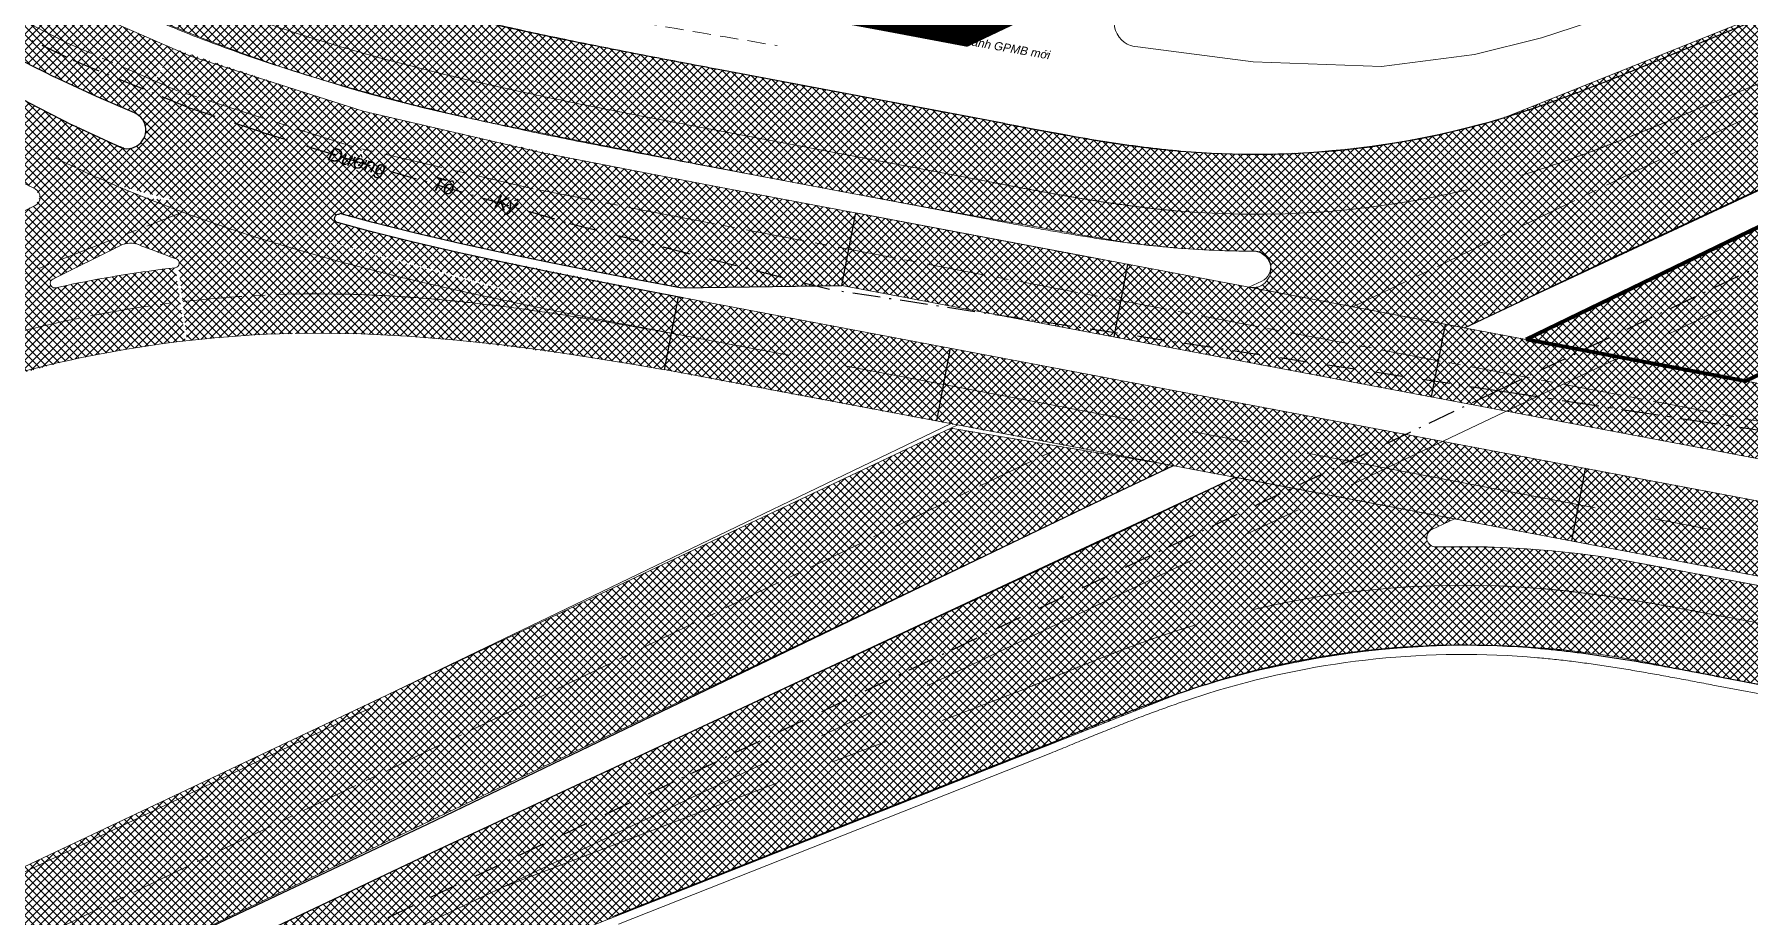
# Model space of a CAD drawing. Header units: millimetres. Extents: x 89040 to 596321, y -313033 to 2401191.
# Drawn here: x 595732.4 to 595918.1, y 1200045.3 to 1200140.8 of the extents above; entities that cross this region are included whole.
import ezdxf

# ---------------------------------------------------------------- set-up
doc = ezdxf.new("R2010")
doc.units = ezdxf.units.MM
doc.header["$MEASUREMENT"] = 0
for name, pattern in [('CENTER', [50.800000000000004, 31.75, -6.349999999999999, 6.349999999999999, -6.349999999999999]), ('DASHDOT2', [0.5, 0.25, -0.125, 0, -0.125]), ('DUONG', [3, 2, -1]), ('HIDDEN', [0.375, 0.25, -0.125]), ('RANHXA', [5.2, 3, -1, 0.2, -1]), ('TIM', [6.5, 4, -1, 0.5, -1])]:
    doc.linetypes.add(name, pattern=pattern)
for name, color, linetype, lineweight in [('1', 8, 'Continuous', 13), ('2', 6, 'Continuous', 25), ('BOVIA', 3, 'Continuous', 25), ('LEDUONG', 6, 'Continuous', 20), ('LONGDUONG', 4, 'Continuous', 90), ('MEPDUONG', 7, 'Continuous', 25), ('RANHDAT', 1, 'DASHDOT2', 25), ('RANHDATP3', 1, 'Continuous', 5), ('truc', 8, 'CENTER', 9)]:
    doc.layers.add(name, color=color, linetype=linetype, lineweight=lineweight)
doc.layers.add('DUONG NOI BO CONG TRINH', color=7, linetype='Continuous', lineweight=20, true_color=0x5e5e5e)
doc.layers.add('TENPHO', color=7, linetype='Continuous')
doc.layers.add('TIMP2', color=3, linetype='Continuous')
doc.styles.add('VN-HEM', font='Vnariali.ttf')
pattern_1 = [(45, (594650.3527654881, 1198136.11866812), (-0.4419417382415922, 0.4419417382415923), []), (135, (594650.3527654881, 1198136.11866812), (-0.4419417382415923, -0.4419417382415922), [])]

msp = doc.modelspace()

# ---------------------------------------------------------------- hatches: boundary and pattern name
at = {"layer": 'DUONG NOI BO CONG TRINH'}
h = msp.add_hatch(dxfattribs=at)
h.set_pattern_fill('NET', color=256, scale=5, angle=45, style=0)
h.set_pattern_definition(pattern_1)
edge = h.paths.add_edge_path()
edge.add_line((596165.3526169341, 1200245.768241577), (596040.3615255682, 1200181.430349236))
edge.add_line((596040.3615255683, 1200181.430349236), (595974.4460032823, 1200149.660716166))
edge.add_line((595974.4460032823, 1200149.660716166), (595887.2941582344, 1200108.94041715))
edge.add_line((595887.2941582344, 1200108.94041715), (595863.941566013, 1200113.354068338))
edge.add_arc((595864.3579150317, 1200115.292499628), 1.982640251780915, 257.8778083758706, 442.3411715980368)
edge.add_arc((595864.7335325279, 1200222.914556967), 105.657162487947, 262.2789344452771, 269.93959920161046, ccw=False)
edge.add_arc((596216.0666567059, 1202243.377775035), 2156.368809286879, 258.3430800473823, 260.2406115842742, ccw=False)
edge.add_arc((595818.4629829859, 1200314.059375547), 186.5068465838279, 243.9254116997073, 258.2148047023701, ccw=False)
edge.add_arc((595793.6038214305, 1200256.652396701), 124.0499713534397, 222.2389117473547, 242.5841609688209, ccw=False)
edge.add_arc((595887.0083538124, 1200328.604582381), 241.7572814305172, 211.500887900212, 219.9823404877563, ccw=False)
edge.add_line((595680.8783431844, 1200202.283555457), (595666.7609275276, 1200228.393358313))
edge.add_line((595666.7609275276, 1200228.393358313), (595664.4958584136, 1200232.803796163))
edge.add_arc((595663.5971119957, 1200232.341329947), 1.01075225686485, 27.22890432784813, 110.4666921600584)
edge.add_line((595663.2436895262, 1200233.288279092), (595673.3817796456, 1200238.482670716))
edge.add_line((595673.3817796456, 1200238.482670716), (595688.1964465062, 1200210.578514289))
edge.add_arc((595803.5756297832, 1200269.622027953), 129.6089982969188, 207.1003945666612, 242.7801480424895)
edge.add_arc((595807.4468028286, 1200286.97075853), 146.8759285918933, 244.5331027428364, 253.6875977120216)
edge.add_arc((595845.5873606232, 1200416.236893961), 281.6512591310201, 253.6270504047797, 259.199767328087)
edge.add_arc((597202.605694018, 1207447.900644057), 7443.060682914509, 259.0816022708314, 259.4924601860238)
edge.add_arc((595864.2701717704, 1200224.179525107), 96.42035395324301, 258.6246009222825, 286.4863514402396)
edge.add_line((595891.6330083926, 1200131.723266106), (595943.9350205068, 1200152.670885143))
edge.add_line((595943.9350205068, 1200152.670885143), (595986.4073384276, 1200170.829689655))
edge.add_line((595986.4073384275, 1200170.829689655), (596070.2254142474, 1200211.9926687))
edge.add_line((596070.2254142474, 1200211.9926687), (596143.0499229503, 1200249.768521745))
edge.add_line((596143.0499229503, 1200249.768521745), (596153.1950831242, 1200255.031064351))
edge.add_arc((596124.822954957, 1200204.217700057), 58.19772888750822, 45.710701506108194, 60.822775004913524, ccw=False)
h = msp.add_hatch(dxfattribs=at)
h.set_pattern_fill('NET', color=256, scale=5, angle=45, style=0)
h.set_pattern_definition(pattern_1)
edge = h.paths.add_edge_path()
edge.add_line((595893.9739121065, 1200107.677940448), (596076.7656743346, 1200196.250161444))
edge.add_line((596076.7656743345, 1200196.250161444), (596117.0565938568, 1200216.897341802))
edge.add_line((596117.0565938568, 1200216.897341802), (596167.6351294373, 1200243.639690924))
edge.add_arc((596138.8425358882, 1200215.455556923), 40.29092767213316, 23.551920942186314, 44.388156525469526, ccw=False)
edge.add_line((596175.7771630036, 1200231.555003265), (596124.822954957, 1200204.217700057))
edge.add_line((596124.822954957, 1200204.217700057), (596062.5969549402, 1200172.918951078))
edge.add_line((596062.5969549405, 1200172.918951078), (595917.7231739833, 1200103.189318503))
edge.add_line((595917.7231739833, 1200103.189318503), (595893.9739121065, 1200107.677940448))
h = msp.add_hatch(dxfattribs=at)
h.set_pattern_fill('NET', color=256, scale=5, angle=45, style=0)
h.set_pattern_definition(pattern_1)
edge = h.paths.add_edge_path()
edge.add_line((595482.0272263464, 1199936.586276851), (595489.8122768998, 1199920.14696334))
edge.add_line((595489.8122768998, 1199920.14696334), (595729.2873446181, 1200033.558016901))
edge.add_line((595729.2873446181, 1200033.558016901), (595855.8068585732, 1200094.028602478))
edge.add_line((595855.8068585732, 1200094.028602478), (595831.6785492375, 1200098.080012637))
edge.add_line((595831.6785492375, 1200098.080012637), (595523.4146762218, 1199952.140790651))
edge.add_line((595523.4146762218, 1199952.140790651), (595523.4146613305, 1199952.140784409))
edge.add_line((595523.4146613304, 1199952.140784409), (595541.1502906374, 1199975.83166535))
edge.add_arc((594769.5443107829, 1200489.234655762), 926.8000964134413, 326.3614219662855, 329.1163580389197)
edge.add_arc((595649.4557030931, 1199996.741118402), 86.16863352197149, 139.5003127462863, 168.7772152163164, ccw=False)
edge.add_arc((595652.4870435072, 1199986.612014415), 95.22474756943147, 115.64380308807159, 136.0483861432737, ccw=False)
edge.add_arc((596046.7578687584, 1199057.648643174), 1104.301117254154, 110.89613217840389, 113.2254739980475, ccw=False)
edge.add_arc((595625.8211722801, 1200164.409984638), 79.81865018473157, 289.8172163481437, 314.5072122134426)
edge.add_arc((595653.8472923993, 1200130.478639264), 36.17381859928907, 320.5350472127585, 382.7546184445213)
edge.add_arc((594454.7548221169, 1199577.249945924), 1356.714378186168, 24.71366372447383, 27.90255919925092)
edge.add_line((595653.7440018406, 1200212.15060814), (595647.5945320186, 1200224.12107016))
edge.add_line((595647.5945320186, 1200224.12107016), (595647.0171296882, 1200224.698472491))
edge.add_line((595647.0171296882, 1200224.698472491), (595637.7989067438, 1200220.210650566))
edge.add_line((595637.7989067436, 1200220.210650567), (595651.7770522744, 1200193.001010544))
edge.add_line((595651.7770522744, 1200193.001010544), (595675.3070104436, 1200146.413690413))
edge.add_arc((595651.0889694499, 1200130.989765078), 28.71255791997266, -73.84594389751783, 32.49214323012279, ccw=False)
edge.add_arc((595526.6630018756, 1200367.983259231), 295.8582894681492, 287.3336772655726, 296.5872581729195, ccw=False)
edge.add_arc((595652.8582438349, 1199985.86136448), 106.713275220063, 110.8883467054182, 154.9305380784546)
edge.add_line((595556.1979178452, 1200031.077561664), (595534.4451427874, 1199989.518915864))
edge.add_arc((595437.6376462346, 1200033.164599812), 106.1915115066397, 305.2990837128033, 335.7317555649627, ccw=False)
edge.add_arc((595117.4593306379, 1200580.432592718), 739.8971746384249, 299.520029173531, 301.0420439041126, ccw=False)
h = msp.add_hatch(dxfattribs=at)
h.set_pattern_fill('NET', color=256, scale=5, angle=45, style=0)
h.set_pattern_definition(pattern_1)
h.paths.add_polyline_path([(595708.7324349375, 1200163.709406183), (595702.8264715486, 1200157.472017425), (595703.1523388108, 1200157.417432957), (595703.7832893669, 1200156.955143112), (595704.538007605, 1200156.280121097), (595711.24513245, 1200150.706163474), (595714.338958885, 1200148.371842331), (595722.977352486, 1200142.549857104), (595730.2729783719, 1200138.346114578), (595738.2563180586, 1200134.4229132), (595743.2611917809, 1200132.260339757), (595747.4083461994, 1200139.220161494), (595744.8333484785, 1200140.335743597), (595739.4517662649, 1200142.667239564), (595734.693003591, 1200144.956919754), (595731.7658915449, 1200146.453062674), (595729.1244114551, 1200148.17042555), (595724.8978685461, 1200150.918319775), (595720.8829417118, 1200153.528631442), (595716.3649179308, 1200156.874519218), (595714.0804660657, 1200158.920245398), (595711.3503845105, 1200161.365032874)])
h = msp.add_hatch(dxfattribs=at)
h.set_pattern_fill('NET', color=256, scale=5, angle=45, style=0)
h.set_pattern_definition(pattern_1)
h.paths.add_polyline_path([(595698.7789099732, 1200153.457456367), (595701.8264715485, 1200156.472017425), (595701.9250113748, 1200156.039155374), (595702.7430635756, 1200155.13426575), (595706.7350992416, 1200151.298787887), (595712.4848922291, 1200146.324052201), (595716.8649002302, 1200142.917283379), (595721.3667082184, 1200139.722874607), (595726.1653871437, 1200136.629679442), (595731.140171484, 1200133.734453583), (595734.0909365409, 1200132.156973617), (595738.6950863496, 1200129.916088287), (595740.926937484, 1200128.872466285), (595742.4638014376, 1200128.363542766), (595740.8221976915, 1200124.549284732), (595739.0083043703, 1200125.345845168), (595732.1776521043, 1200128.641193997), (595723.6975725337, 1200133.44940031), (595712.0775936911, 1200141.53235195), (595706.7362129168, 1200145.930522034), (595703.8656078421, 1200148.500985843), (595700.0908840658, 1200152.12654427)])
h = msp.add_hatch(dxfattribs=at)
h.set_pattern_fill('NET', color=256, scale=5, angle=45, style=0)
h.set_pattern_definition(pattern_1)
h.paths.add_polyline_path([(595698.7789099732, 1200153.457456367), (595695.9115483566, 1200150.671245095), (595698.3760778201, 1200148.200151174), (595701.8937877667, 1200144.88561255), (595710.3656039608, 1200137.801644094), (595717.0201755912, 1200133.004680391), (595722.5304491837, 1200129.476243522), (595728.7325433914, 1200125.93759803), (595732.4925656958, 1200123.998901775), (595733.0483755118, 1200123.103703818), (595735.6561329626, 1200116.46848983), (595748.460702464, 1200121.500914042), (595743.5162196637, 1200123.419806497), (595737.1690430003, 1200126.18641857), (595729.1596469412, 1200130.256647002), (595718.3285510427, 1200136.951387259), (595709.6780361856, 1200143.449294098), (595701.978245954, 1200150.313765056)])
h = msp.add_hatch(dxfattribs=at)
h.set_pattern_fill('NET', color=256, scale=5, angle=45, style=0)
h.set_pattern_definition(pattern_1)
h.paths.add_polyline_path([(595747.423306653, 1200139.213680085), (595745.4907666937, 1200135.69167208), (595747.558257932, 1200134.795960132), (595752.5897542397, 1200133.145903321), (595759.1063201985, 1200131.061669999), (595768.1472276149, 1200128.273869075), (595765.4866296098, 1200121.326793525), (595769.7252746449, 1200120.196425801), (595774.5376029464, 1200119.008374933), (595789.0310469597, 1200115.863767697), (595792.1113509056, 1200115.253653139), (595796.3829738167, 1200114.426708141), (595800.1325076919, 1200113.711766771), (595802.3465561534, 1200113.292199435), (595819.8839051166, 1200113.53935647), (595821.3675801172, 1200121.400160694), (595806.8146266539, 1200124.151548758), (595791.600242728, 1200127.093035196), (595776.1492868357, 1200130.520311315), (595768.0229456209, 1200132.409420721), (595760.2795403627, 1200134.886041593)])
h = msp.add_hatch(dxfattribs=at)
h.set_pattern_fill('NET', color=256, scale=5, angle=45, style=0)
h.set_pattern_definition(pattern_1)
h.paths.add_polyline_path([(595742.4638014376, 1200128.363542766), (595740.8221976915, 1200124.549284732), (595801.4179908311, 1200108.379167935), (595802.1607998688, 1200112.309364458), (595778.2634733195, 1200117.115520996), (595768.1647226311, 1200119.566185686), (595765.2254391455, 1200120.361506241), (595764.9721483841, 1200120.541785284), (595764.8944159794, 1200120.794002625), (595764.9986345734, 1200121.081280611), (595765.0989198645, 1200121.170079539), (595765.3424653751, 1200121.242052021), (595765.6048166262, 1200121.294814111), (595767.9179952699, 1200128.327158122), (595761.1094346408, 1200130.421001601), (595755.7951415643, 1200132.120704602), (595751.1484301181, 1200133.606890869), (595747.9180677641, 1200134.640077505), (595745.3738741735, 1200135.742314145), (595743.2611917809, 1200132.260339757), (595743.932172794, 1200131.76573401), (595744.236250068, 1200131.34619469), (595744.4817684942, 1200130.381509822), (595744.4581566625, 1200130.073713983), (595744.3551637426, 1200129.677990331), (595744.129423607, 1200129.242258388), (595743.8930641422, 1200128.956940006), (595743.4730375847, 1200128.634044961), (595742.8133772175, 1200128.394052196)])
h = msp.add_hatch(dxfattribs=at)
h.set_pattern_fill('NET', color=256, scale=5, angle=45, style=0)
h.set_pattern_definition(pattern_1)
edge = h.paths.add_edge_path()
edge.add_line((595491.0962675022, 1199917.435622687), (595497.0241922933, 1199904.917911537))
edge.add_line((595497.0241922933, 1199904.917911537), (595782.8086348465, 1200040.260246046))
edge.add_line((595782.8086348465, 1200040.260246046), (595856.6433143648, 1200069.461075106))
edge.add_arc((595888.0129192354, 1199975.907452291), 98.672855698335, 76.8281063110312, 108.5368943567585, ccw=False)
edge.add_line((595910.497824122, 1200071.984304362), (595928.1584126333, 1200068.643835434))
edge.add_line((595928.1584126333, 1200068.643835434), (595985.629239485, 1200057.766868249))
edge.add_line((595985.629239485, 1200057.766868249), (596048.8589945454, 1200044.383017234))
edge.add_arc((595932.047016662, 1199562.732916911), 495.6126081105847, 60.55049661598838, 76.36757662158942, ccw=False)
edge.add_line((596175.7180760395, 1199994.307096097), (596182.2878516648, 1200003.930624022))
edge.add_arc((596181.2386176714, 1200004.726477267), 1.316918509488438, 251.8079120535406, 322.81936184580906, ccw=False)
edge.add_arc((595956.6054147603, 1199612.597268288), 450.6231599733804, 60.15983292361965, 67.43542029975063)
edge.add_arc((595914.261712077, 1199510.695541626), 560.9723831407263, 67.43542029975035, 78.67219616922159)
edge.add_line((596024.4490196736, 1200060.739877922), (595942.1221068851, 1200076.690604156))
edge.add_arc((567880.7147389686, 1051904.638452965), 150805.8341781357, 79.27610442290916, 79.28989435605462)
edge.add_arc((595887.023828134, 1199980.343490522), 104.9125965545171, 79.3240709222385, 91.53525724452612)
edge.add_arc((595884.2130006726, 1200086.218426349), 0.9999999999998191, 115.3339533189239, 270.00000000002603, ccw=False)
edge.add_line((595883.7851071277, 1200087.122255489), (595886.228324273, 1200088.278930794))
edge.add_line((595886.228324273, 1200088.278930794), (595862.4866124454, 1200092.766125775))
edge.add_line((595862.4866124454, 1200092.766125775), (595767.541109755, 1200048.354891695))
edge.add_line((595767.541109755, 1200048.354891695), (595491.0962675022, 1199917.435622687))
h = msp.add_hatch(dxfattribs=at)
h.set_pattern_fill('NET', color=256, scale=5, angle=45, style=0)
h.set_pattern_definition(pattern_1)
h.paths.add_polyline_path([(595742.4891904077, 1200119.154003288), (595742.8479838208, 1200118.131878233), (595742.3759691655, 1200118.086914315), (595741.7342190356, 1200117.870075723), (595741.375548579, 1200117.69159526), (595734.4101724883, 1200114.225506748), (595734.2154555075, 1200114.053023934), (595734.144968708, 1200113.668856074), (595734.3368407788, 1200113.37497728), (595736.0909885336, 1200105.419657608), (595723.2582644747, 1200101.978104547), (595704.440445757, 1200095.313662727), (595656.9625528269, 1200076.676218518), (595628.8103301218, 1200065.536965782), (595617.0374407372, 1200059.493263025), (595614.0483037897, 1200057.382221415), (595607.7150525977, 1200051.146761631), (595598.5770661045, 1200052.902047917), (595594.4580420174, 1200060.480952776), (595602.4887997323, 1200066.160448934), (595611.7026844372, 1200071.384331454), (595622.6211434198, 1200076.290227635), (595640.6673974026, 1200083.434060969), (595657.4102401973, 1200090.014296681), (595684.215423377, 1200100.549211558), (595696.4888363776, 1200105.37288168), (595706.8322294388, 1200109.438019556), (595725.2748453727, 1200118.615376008), (595732.4938816958, 1200122.207690125), (595733.0483757819, 1200123.102969121), (595735.6558830813, 1200116.468391622)])
h = msp.add_hatch(dxfattribs=at)
h.set_pattern_fill('NET', color=256, scale=5, angle=45, style=0)
h.set_pattern_definition(pattern_1)
h.paths.add_polyline_path([(595800.6750986836, 1200104.448531678), (595801.413491527, 1200108.355362154), (595790.1948529697, 1200111.361383592), (595779.7060786567, 1200113.982264745), (595769.5919083094, 1200116.763608987), (595755.6498346543, 1200120.59760673), (595747.9017460858, 1200122.603525055), (595744.3576055879, 1200123.079338681), (595748.460702464, 1200121.500914042), (595742.1256530666, 1200119.011126629), (595742.7314489281, 1200118.129160679), (595743.4594581951, 1200118.055944876), (595743.7484728311, 1200117.964070237), (595747.7780467466, 1200116.440556071), (595748.0885240274, 1200116.120607759), (595748.0178399829, 1200115.676716127), (595748.9452711502, 1200107.569290449), (595754.1915143139, 1200108.058316491), (595757.9513935471, 1200108.272935385), (595762.8127739165, 1200108.379711503), (595767.8118942262, 1200108.306555592), (595772.2173767459, 1200108.0908167), (595778.9586788805, 1200107.540852425), (595790.192390609, 1200106.124178523)])
h = msp.add_hatch(dxfattribs=at)
h.set_pattern_fill('NET', color=256, scale=5, angle=45, style=0)
h.set_pattern_definition(pattern_1)
h.paths.add_polyline_path([(595819.8839051166, 1200113.53935647), (595821.3696063015, 1200121.400189249), (595949.1150305384, 1200097.304700193), (595947.6206122945, 1200089.397238453)])
h = msp.add_hatch(dxfattribs=at)
h.set_pattern_fill('NET', color=256, scale=5, angle=45, style=0)
h.set_pattern_definition(pattern_1)
h.paths.add_polyline_path([(595748.7687816002, 1200107.548975004), (595747.6801434209, 1200115.473551602), (595740.0805598977, 1200114.361459859), (595737.4113170338, 1200113.864263745), (595734.7419570422, 1200113.289903663), (595734.7419570647, 1200113.289903668), (595734.466408715, 1200113.306421347), (595734.3368407788, 1200113.37497728), (595736.0909885336, 1200105.419657608), (595739.5992393444, 1200106.142449535), (595743.0327364631, 1200106.750350211), (595745.8463580621, 1200107.175744287)])
h = msp.add_hatch(dxfattribs=at)
h.set_pattern_fill('NET', color=256, scale=5, angle=45, style=0)
h.set_pattern_definition(pattern_1)
edge = h.paths.add_edge_path()
edge.add_line((595800.6750986836, 1200104.448531678), (595802.1607998688, 1200112.309364458))
edge.add_line((595802.1607998688, 1200112.309364458), (595929.8993310195, 1200088.166720484))
edge.add_line((595929.8993310195, 1200088.166720484), (595928.4136314098, 1200080.305887727))
edge.add_line((595928.4136314098, 1200080.305887727), (595800.6661831853, 1200104.40135985))

# ---------------------------------------------------------------- linework, layer by layer
at = {"layer": '1', "color": 3}
for p, q in [((595835.5293442659, 1200120.759399702), (595804.5276621198, 1200126.618732574)), ((595706.8322294388, 1200109.438019556), (595732.4938816959, 1200122.207690126)), ((595949.1061878772, 1200097.257913746), (595821.3676552093, 1200121.400558006)), ((595734.4101724883, 1200114.225506748), (595741.7342190356, 1200117.870075723)), ((595736.4125258421, 1200113.663127155), (595736.4799680449, 1200113.677544677)), ((595947.6204866918, 1200089.397080966), (595819.8839051166, 1200113.53935647)), ((595865.3501907755, 1200114.020943765), (595863.941566013, 1200113.354068338)), ((595901.5994549177, 1200093.515410711), (595802.1607998688, 1200112.309364458)), ((595828.3836546188, 1200099.211601247), (595800.6750986836, 1200104.448531678)), ((595918.491341049, 1200103.552986496), (595917.7231739833, 1200103.189318503)), ((595768.7047007765, 1200068.26889), (595831.6984098823, 1200098.585110904)), ((595901.0963578298, 1200085.468865284), (595828.3836546188, 1200099.211601247)), ((595832.4467163029, 1200098.443680629), (595831.6785492375, 1200098.080012637)), ((595901.5994549177, 1200093.515410711), (595929.8993310195, 1200088.166720484)), ((595886.228324273, 1200088.278930794), (595883.7851071273, 1200087.122255489)), ((595901.0963578298, 1200085.468865284), (595928.4136313514, 1200080.305887418)), ((595906.4858091925, 1200083.435107827), (595977.7584045775, 1200069.946100486)), ((595689.5615726355, 1200030.235215912), (595769.0005044505, 1200067.856054846))]:
    msp.add_line(p, q, dxfattribs=at)
at = {"layer": '1', "color": 2}
msp.add_line((595830.1532216648, 1200098.877152541), (595831.63892285, 1200106.73798532), dxfattribs=at)
at = {"layer": '1'}
msp.add_line((595828.3836546188, 1200099.211601247), (595811.6993671757, 1200102.364939618), dxfattribs=at)
at = {"layer": '1', "color": 3}
for points in [[(595849.0735272892, 1200116.164106508), (595846.1189746596, 1200116.722482575), (595826.4669680705, 1200120.437484254), (595806.8146266539, 1200124.151548758), (595803.7909738349, 1200124.722594865), (595787.2719454616, 1200127.934655794), (595768.0229456209, 1200132.409420721), (595749.3258663618, 1200138.389422438), (595737.6201156373, 1200143.460776834), (595731.7658915449, 1200146.453062674), (595718.0298455473, 1200155.383576877), (595701.3927912904, 1200170.282055573), (595701.1496209216, 1200170.613500113), (595689.1786227261, 1200185.522373749), (595678.6205548786, 1200202.082469373), (595669.1197785605, 1200219.472814024), (595664.2171406276, 1200228.967569595), (595662.7161131977, 1200231.889486853)], [(595734.7419570422, 1200113.289903663), (595736.4125258421, 1200113.663127155)], [(595800.6661831853, 1200104.40135985), (595797.5984845521, 1200104.942801615), (595792.6650174607, 1200105.755489039), (595787.719763757, 1200106.492868006), (595782.7613947854, 1200107.135878772), (595777.7896656195, 1200107.665347544), (595772.8056364043, 1200108.062009302), (595767.8118942262, 1200108.306555592), (595762.8127739165, 1200108.379711503), (595760.6448777958, 1200108.354529677)]]:
    msp.add_lwpolyline(points, dxfattribs=at)
for points in [[(595804.5276621596, 1200126.618732567, -0.0004861784895884), (595797.6421081083, 1200127.927041256, -0.0021878065296584), (595790.7376046841, 1200129.280722311, -0.0036458497637146), (595783.8275139679, 1200130.719415474, -0.0051042115091339), (595776.9209592076, 1200132.283950518, -0.0065625948473762), (595770.0302352834, 1200134.014862883, -0.0080210060970617), (595763.1705629362, 1200135.95230452, -0.0094794514693809), (595756.3607859579, 1200138.135685695, -0.0109379371679071), (595749.6240405197, 1200140.603211183, -0.0123947859552642), (595742.9892708084, 1200143.390891333, -0.0140962694878689), (595736.4856078463, 1200146.53470934, -0.0140962694878689)], [(595835.5293441397, 1200120.759399725, 0.0001666943757029), (595837.4976235861, 1200120.388073561, 0.000750124552897), (595839.4758167609, 1200120.018972154, 0.0012500006991429), (595841.4630110994, 1200119.656411192, 0.0017500018268304), (595843.4602215434, 1200119.304391568, 0.0022500035520743), (595845.4680706611, 1200118.96703565, 0.0027500074688026), (595847.4870923872, 1200118.648528587, 0.0032500109254775), (595849.5177025856, 1200118.353121143, 0.0037500179006395), (595851.5601770475, 1200118.085130076, 0.0042493409068735), (595853.6142883894, 1200117.848973693, 0.0048325950080164), (595855.6816011844, 1200117.648935335, 0.0048325950080164)], [(595747.8832977134, 1200116.388957847, -0.0030142408809975), (595745.8654612968, 1200117.131543573, -0.0040798674645214), (595743.4594581951, 1200118.055944876, -0.0130115516065406)], [(595696.0828606652, 1200092.051197837, -0.0002884221581389), (595700.2668253267, 1200093.692784913, -0.0012979001340383), (595704.440445757, 1200095.313662727, -0.0021634649998128), (595708.6120009915, 1200096.900592946, -0.0030288554260718), (595712.7859942524, 1200098.439025986, -0.003894250758873), (595716.9669989052, 1200099.914617765, -0.0047596513446145), (595721.1589384484, 1200101.312966248, -0.0056250593900457), (595725.3649403023, 1200102.619583837, -0.0064904760816701), (595729.5871848388, 1200103.81988212, -0.0073569317811697), (595733.8273505431, 1200104.89931579, -0.0083667580473146), (595738.0822832816, 1200105.842445886, -0.0083667580473146)]]:
    msp.add_lwpolyline(points, format="xyb", dxfattribs=at)
for centre, radius, start, end in [((595792.0140146615, 1200244.053877153), 134.0000000000008, 222.6138263820301, 243.6284784254762), ((595732.0483757817, 1200123.102969121), 1, 296.4557115441521, 63.62847842547618), ((595742.8479838208, 1200115.631878233), 2.5, 68.88779077443294, 116.4557115441521), ((595864.6971671412, 1200221.257427122), 104.0000000000459, 265.0268937841616, 270.0304682080013), ((595864.6227717487, 1200115.557453303), 1.7, 295.3339533250007, 90.02097094238783), ((595763.2368342923, 1199982.631245184), 133.7500000088445, 96.68353894264403, 101.5399610624135), ((595747.6120950533, 1200115.968899379), 0.5, 276.683538942644, 70.61565590751904), ((595734.6329390801, 1200113.777874036), 0.5, 102.5936995074321, 282.5936995074321), ((595763.2369618545, 1199982.634066926), 125.7499999999592, 91.30818915352283, 101.539134707407), ((595884.2130006726, 1200086.218426349), 1, 115.3339533189721, 271.6144826950137), ((595887.1451685161, 1199981.249298542), 104, 79.29731583080623, 91.58879061935147)]:
    msp.add_arc(centre, radius, start, end, dxfattribs=at)
at = {"layer": '2'}
for p, q in [((595819.8818789318, 1200113.539327915), (595821.3675801172, 1200121.400160694)), ((595849.3600018551, 1200107.967948469), (595850.8457030404, 1200115.828781249)), ((595800.6661831853, 1200104.40135985), (595802.1607998688, 1200112.309364458)), ((595883.7511452654, 1200101.468005783), (595885.2368464508, 1200109.328838563)), ((595830.1532216648, 1200098.877152541), (595831.63892285, 1200106.73798532)), ((595898.9355084865, 1200085.877267171), (595900.4212096714, 1200093.738099951))]:
    msp.add_line(p, q, dxfattribs=at)
at = {"layer": 'BOVIA'}
for p, q in [((595973.795449758, 1200149.352625803), (595901.2922656287, 1200115.569667212)), ((595975.0794821889, 1200146.641304959), (595903.0043088708, 1200111.954572754)), ((595887.2941582344, 1200108.94041715), (595901.2922656287, 1200115.569667212)), ((595802.3465561534, 1200113.292199435), (595819.8818789318, 1200113.539327915)), ((595893.9739121065, 1200107.677940448), (595903.0043088708, 1200111.954572754)), ((595847.0658487605, 1200089.889018589), (595855.8068585732, 1200094.028602478)), ((595848.7778920024, 1200086.273924131), (595862.4866124454, 1200092.766125775)), ((595774.9926557958, 1200055.203224243), (595847.0658487605, 1200089.889018589)), ((595776.2728708674, 1200052.490095567), (595848.7778920024, 1200086.273924131)), ((595489.8122769, 1199920.14696334), (595774.9926557958, 1200055.203224243)), ((595491.0962675022, 1199917.435622687), (595776.2728708674, 1200052.490095567))]:
    msp.add_line(p, q, dxfattribs=at)
for points in [[(595743.2611917809, 1200132.260339757), (595739.1468043886, 1200134.006518437), (595734.5525454397, 1200136.154811237)], [(595741.9972536791, 1200128.418215593), (595740.926937484, 1200128.872466285), (595736.4632352154, 1200130.959710289)], [(595802.3465561534, 1200113.292199435), (595797.9184592301, 1200114.131334106), (595793.028755086, 1200115.071943264), (595788.1577054618, 1200116.036750095), (595783.3081535801, 1200117.038833993), (595778.4832442759, 1200118.091096522), (595773.6867697911, 1200119.206175701), (595768.9230107204, 1200120.396966734), (595765.4866296098, 1200121.326793525)], [(595802.6380552053, 1200112.219162491), (595797.730913554, 1200113.149077249), (595792.837155231, 1200114.090466303), (595787.9593748882, 1200115.056606271), (595783.1004271233, 1200116.060631688), (595778.2634733195, 1200117.115520996), (595773.4522800648, 1200118.234021972), (595768.6711384511, 1200119.429158104), (595765.2254391455, 1200120.361506241)]]:
    msp.add_lwpolyline(points, dxfattribs=at)
for centre, radius, start, end in [((595793.4919841993, 1200256.495838667), 134.0000000000016, 227.8096051750714, 243.8739772444465), ((595792.0140146615, 1200244.053877153), 126.0000000000009, 224.4795685816947, 243.8739772444465), ((595742.4638014376, 1200130.381509822), 2.017967056656099, 237.3740429785826, 67.00324679631385), ((595765.3424653751, 1200120.794002625), 0.4480493957010446, 74.85928820343496, 254.8592882034349)]:
    msp.add_arc(centre, radius, start, end, dxfattribs=at)
at = {"layer": 'DUONG NOI BO CONG TRINH'}
for points in [[(595974.4460032823, 1200149.660716166), (595887.2941582344, 1200108.94041715), (595863.941566013, 1200113.354068338, 1.039728939801653), (595864.6221495282, 1200117.257453189, -0.0334384101675257), (595850.5384373309, 1200118.215295951, -0.0082797324398573), (595780.3702437287, 1200131.484056738, -0.062430157547899), (595736.4856078383, 1200146.534709344, -0.0890068293222388), (595701.7636441577, 1200173.263085448, -0.0370242218652526), (595680.8783431844, 1200202.283555457), (595666.7609275276, 1200228.393358313), (595664.4958584137, 1200232.803796163, 0.3800530495861856), (595663.2436895262, 1200233.288279092), (595673.3817796456, 1200238.482670716), (595688.1964465062, 1200210.578514289, 0.1569523641366122), (595744.2916877025, 1200154.366196644, 0.0399652770992616), (595766.1931053272, 1200146.007391508, 0.0243203579475999), (595792.8100539369, 1200139.574667286, 0.0017927077649621), (595845.2525657642, 1200129.653257233, 0.122172284733482), (595891.6330083926, 1200131.723266106), (595943.9350205068, 1200152.670885143)], [(595491.0962675022, 1199917.435622687), (595590.9381034339, 1199964.718907374), (595597.6481896086, 1199967.896682622), (595767.541109755, 1200048.354891695), (595862.4866124454, 1200092.766125775), (595886.228324273, 1200088.278930794), (595883.7851071277, 1200087.122255489, 0.800191892522513), (595884.2130006726, 1200085.218426349, -0.0533318292321677), (595906.4592839313, 1200083.440124675, -6.01699343272e-05), (595942.1221068851, 1200076.690604156)], [(595928.1584126333, 1200068.643835434), (595910.497824122, 1200071.984304362, 0.1392453159335433), (595856.6433143648, 1200069.461075106), (595812.7606206287, 1200052.105937292), (595782.8086348465, 1200040.260246046), (595728.8156079411, 1200014.690126682), (595603.5763075163, 1199955.379062929), (595551.7402102619, 1199930.830426371), (595497.0241922933, 1199904.917911537)]]:
    msp.add_lwpolyline(points, format="xyb", dxfattribs=at)
msp.add_lwpolyline([(595596.3641571773, 1199970.608003465), (595729.2873446181, 1200033.558016901), (595855.8068585732, 1200094.028602478), (595831.6785492375, 1200098.080012637), (595621.3142026403, 1199998.488682729)], dxfattribs=at)
at = {"layer": 'LEDUONG'}
for p, q in [((595914.2175237074, 1200070.26793438), (595975.6247127253, 1200058.645968655)), ((595795.6607201641, 1200044.359061469), (595842.4908790158, 1200062.879890332))]:
    msp.add_line(p, q, dxfattribs=at)
for points in [[(595866.990945738, 1200151.881630334), (595850.30811154, 1200144.029664822, 0.6890099138584876), (595851.9240727571, 1200139.396655193), (595851.9240727571, 1200139.396655193), (595864.4273723026, 1200137.760713717), (595878.310122759, 1200137.274461472), (595888.3963002922, 1200138.582919539), (595895.6521751863, 1200140.380955527), (595904.3710230452, 1200143.206260285), (595908.5729583726, 1200144.74814491), (595918.799078433, 1200148.846746851), (595927.8608155766, 1200152.743761025), (595935.9715135851, 1200156.297538279), (595944.9408437654, 1200160.178328484)], [(595914.2175237074, 1200070.26793438, 0.0001666666667682), (595912.2596549776, 1200070.637807242, 0.0007500001404862), (595910.3157963544, 1200071.001010971, 0.0012500006508106), (595908.385257933, 1200071.353742613, 0.0017500017861365), (595906.467411863, 1200071.692279459, 0.0022500037964661), (595904.5617138516, 1200072.012975753, 0.0027500069318034), (595902.6677238914, 1200072.312260216, 0.0032500114421549), (595900.7851262261, 1200072.586634577, 0.0037500175775295), (595898.9137485584, 1200072.832673317, 0.0042500255879396), (595897.0535804889, 1200073.047024775, 0.0048333714716095), (595895.2047911496, 1200073.226413796, 0.0052500482339346)], [(595842.5053382812, 1200062.885739627, -0.0001666666668465), (595844.3467944722, 1200063.64672254, -0.0007500001408391), (595846.1758930444, 1200064.398321974, -0.0012500006513989), (595847.9940841908, 1200065.13695528, -0.0017500017869601), (595849.8027410044, 1200065.859105733, -0.002250003797525), (595851.6031390947, 1200066.561314918, -0.0027500069330977), (595853.3964368007, 1200067.240176094, -0.0032500114436845), (595855.1836559422, 1200067.892328684, -0.0037500175792944), (595856.9656630668, 1200068.514454108, -0.0042500255899399), (595858.743151174, 1200069.103273116, -0.0048333714759661), (595860.5166219095, 1200069.655544781, -0.0052500482364056)]]:
    msp.add_lwpolyline(points, format="xyb", dxfattribs=at)
msp.add_arc((595887.1629902688, 1199981.076647445), 92.5000000000462, 85.0125009643951, 106.7423759841155, dxfattribs=at)
at = {"layer": 'LONGDUONG', "linetype": 'ByBlock'}
msp.add_lwpolyline([(595893.9739121065, 1200107.677940448), (596076.7656743345, 1200196.250161444), (596117.0565938568, 1200216.897341802), (596167.6351294373, 1200243.639690924, -0.0911665486126582), (596175.7771630036, 1200231.555003265), (596124.822954957, 1200204.217700057), (596123.6871247697, 1200203.646394431)], format="xyb", dxfattribs=at)
msp.add_lwpolyline([(596062.5969855946, 1200172.918966496), (596062.5969549405, 1200172.918951078), (595917.7231739833, 1200103.189318503), (595893.9739121065, 1200107.677940448)], dxfattribs=at)
at = {"layer": 'MEPDUONG'}
for p, q in [((595943.9350205068, 1200152.670885143), (595909.7385439855, 1200138.526375604)), ((595837.486282521, 1200131.07812446), (595806.4819107405, 1200136.936409073)), ((595914.403483182, 1200071.250491795), (595975.8106721997, 1200059.62852607)), ((595795.26239941, 1200045.276895756), (595842.1231071302, 1200063.809806371))]:
    msp.add_line(p, q, dxfattribs=at)
for points in [[(595806.4819107405, 1200136.936409073, -0.0004861111144035), (595799.6235120011, 1200138.239203246, -0.0021875034892298), (595792.8100539369, 1200139.574667286, -0.0036458494870917), (595786.0497951044, 1200140.98177619, -0.0051042109927012), (595779.3522272576, 1200142.498562123, -0.0065625942095267), (595772.7287156655, 1200144.16192528, -0.0080210053414062), (595766.1931053272, 1200146.007391508, -0.0094794505926525), (595759.7622847623, 1200148.068800237, -0.010937936168159), (595753.456696343, 1200150.377908054, -0.0123964682735052), (595747.3007788569, 1200152.963895639, -0.0140981685949369), (595741.3233243689, 1200155.852768809, -0.0153136969000996)], [(595909.7385439855, 1200138.526375604, -0.0001666666667314), (595907.8961535031, 1200137.765035203, -0.0007500001403211), (595906.0642699534, 1200137.012320152, -0.0012500006505355), (595904.2414363938, 1200136.271829788, -0.0017500017857513), (595902.426268636, 1200135.547108708, -0.0022500037959709), (595900.6174759069, 1200134.841654492, -0.0027500069311982), (595898.8138810293, 1200134.158924494, -0.0032500114414396), (595897.0144401811, 1200133.502341526, -0.0037500175767042), (595895.2182622736, 1200132.875298232, -0.0042500255870042), (595893.4246279758, 1200132.281159982, -0.0048333714692647), (595891.6330083926, 1200131.723266106, -0.0052500482327792)], [(595837.486282521, 1200131.07812446, 0.0001666666667478), (595839.4452447111, 1200130.708653169, 0.0007500001403941), (595841.3921613122, 1200130.345482362, 0.0012500006506571), (595843.327724343, 1200129.992432904, 0.0017500017859216), (595845.2525657642, 1200129.653257233, 0.0022500037961898), (595847.1672356778, 1200129.331642697, 0.0027500069314657), (595849.0721811848, 1200129.031214091, 0.0032500114417558), (595850.9677258832, 1200128.755535191, 0.003750017577069), (595852.854050004, 1200128.50810908, 0.0042500255874176), (595854.7311711954, 1200128.2923771, 0.0048333714699059), (595856.5989259877, 1200128.111716252, 0.0052500482332899)], [(595914.403483182, 1200071.250491795, 0.0001666666667682), (595912.4446318019, 1200071.620550125, 0.0007500001404862), (595910.497824122, 1200071.984304362, 0.0012500006508106), (595908.562366979, 1200072.337933847, 0.0017500017861365), (595906.6376272873, 1200072.677686334, 0.0022500037964661), (595904.7230538401, 1200072.999874638, 0.0027500069318034), (595902.8181984501, 1200073.300874098, 0.0032500114421549), (595900.9227364514, 1200073.577121036, 0.0037500175775295), (595899.036486563, 1200073.825112425, 0.0042500255879396), (595897.1594301062, 1200074.041406924, 0.0048333714716095), (595895.2917295375, 1200074.222627487, 0.0052500482339346)], [(595842.1231071302, 1200063.809806371, -0.0001666666668465), (595843.9654875788, 1200064.571171053, -0.0007500001408391), (595845.7973612084, 1200065.323910246, -0.0012500006513989), (595847.6201850086, 1200066.064424634, -0.0017500017869601), (595849.4353432151, 1200066.789169636, -0.002250003797525), (595851.2441266468, 1200067.49464769, -0.0027500069330977), (595853.0477125264, 1200068.177401457, -0.0032500114436845), (595854.8471447212, 1200068.83400814, -0.0037500175792944), (595856.6433143648, 1200069.461075106, -0.0042500255899399), (595858.4369408322, 1200070.055236994, -0.0048333714759661), (595860.2285530623, 1200070.613154482, -0.0052500482364056)]]:
    msp.add_lwpolyline(points, format="xyb", dxfattribs=at)
for centre, radius, start, end in [((595864.6997511972, 1200221.260128107), 93.49999999994215, 265.0296711872298, 286.7416208784537), ((595887.1629902688, 1199981.076647445), 93.50000000009123, 85.0125009643951, 106.7423759841155)]:
    msp.add_arc(centre, radius, start, end, dxfattribs=at)
at = {"layer": 'RANHDAT', "linetype": 'HIDDEN', "ltscale": 40, "const_width": 3}
msp.add_lwpolyline([(595623.6215185933, 1200347.746276772), (595641.8995185932, 1200312.166276772), (595660.177518593, 1200276.586276772), (595678.4535185915, 1200241.016276778), (595697.931518594, 1200206.096276772), (595715.8935185941, 1200183.656276772), (595723.3265185924, 1200176.976276772), (595731.3355185922, 1200170.996276773), (595739.8545185927, 1200165.756276773), (595743.2995185169, 1200164.0362768), (595747.7285185916, 1200161.836276772), (595756.9815185906, 1200158.046276772), (595766.4715185923, 1200154.906276773), (595776.1165185976, 1200152.266276771), (595785.8595185954, 1200150.016276772), (595795.7225185836, 1200147.996276773), (595805.4785185952, 1200146.136276771), (595825.1445185632, 1200142.496276778), (595833.2485185933, 1200140.966276772), (595918.3625186089, 1200181.386276771), (596056.8465185908, 1200249.196276772)], dxfattribs=at)
at = {"layer": 'RANHDATP3', "linetype": 'DUONG'}
msp.add_arc((596051.9489943284, 1201588.344088657), 1468.409, 258.863000002262, 260.6289999974268, dxfattribs=at)
at = {"layer": 'TIMP2', "linetype": 'RANHXA'}
for p, q in [((595728.5549943283, 1200141.844088657), (595736.5989943283, 1200137.934088657)), ((595736.5989943283, 1200137.934088657), (595746.7599943283, 1200133.784088657)), ((595746.7599943283, 1200133.784088657), (595749.1229943283, 1200132.824088657)), ((595749.1229943283, 1200132.824088657), (595756.9119943283, 1200130.204088657)), ((595756.9119943283, 1200130.204088657), (595765.9029943283, 1200127.394088657)), ((595765.9029943283, 1200127.394088657), (595790.4079943284, 1200120.274088657)), ((595890.8439943283, 1200102.134088657), (595944.0679943283, 1200127.414088657)), ((595790.4079943284, 1200120.274088657), (595818.8679943284, 1200113.044088657)), ((595890.8439943283, 1200102.134088657), (595818.8769943283, 1200113.044088657)), ((595521.793586823, 1199926.858515641), (595890.8439943283, 1200102.134088657)), ((595892.3489943283, 1200101.904088657), (595890.8439943283, 1200102.134088657))]:
    msp.add_line(p, q, dxfattribs=at)
at = {"layer": 'TIMP2', "linetype": 'TIM'}
msp.add_line((595940.4069943283, 1200094.624088657), (595892.3489943283, 1200101.904088657), dxfattribs=at)
at = {"layer": 'truc', "color": 171}
for p, q in [((595783.2303072615, 1200048.416758026), (596027.6062202901, 1200164.359335802)), ((595912.2229673079, 1200132.519909026), (595965.5470677641, 1200154.576077505)), ((595805.2750881336, 1200130.549423932), (595836.2794599143, 1200124.691139319)), ((596001.3045367922, 1200070.600159036), (595801.8871522838, 1200108.290465684)), ((595915.6122197661, 1200077.637114992), (595977.019408784, 1200066.015149268)), ((595783.2303072615, 1200048.416758026), (595839.6386046484, 1200069.816240206)), ((595783.2303072615, 1200048.416758026), (595494.0071961922, 1199911.288755815))]:
    msp.add_line(p, q, dxfattribs=at)
at = {"layer": 'truc', "color": 171, "ltscale": 0.2}
for p, q in [((595875.2248949147, 1200111.221513736), (595965.5470677641, 1200154.576077505)), ((595631.1342996416, 1200075.389544958), (595748.460702464, 1200121.500914042)), ((595660.7338847622, 1200008.266016939), (595844.0396306419, 1200096.25261423))]:
    msp.add_line(p, q, dxfattribs=at)
msp.add_lwpolyline([(595943.6360675395, 1200094.221077548), (595923.9840677644, 1200097.935077504), (595904.3320677641, 1200101.650077505), (595884.6800677641, 1200105.364077505), (595865.028067764, 1200109.078077505), (595845.376067764, 1200112.792077505), (595825.7240677641, 1200116.507077505), (595806.0720677641, 1200120.221077505), (595803.0380677643, 1200120.794077505), (595786.4370677641, 1200124.022077505), (595766.959067764, 1200128.550077505), (595747.9180677641, 1200134.640077505), (595735.9130677643, 1200139.841077505), (595729.7600677644, 1200142.986077505), (595715.591067764, 1200152.198077505), (595698.4140677643, 1200167.580077505), (595697.976067764, 1200168.177077505), (595685.9230677641, 1200183.188077505), (595675.1750677641, 1200200.046077505), (595665.587067764, 1200217.596077505), (595660.6610677643, 1200227.136077505), (595660.5906082434, 1200227.27323471)], dxfattribs=at)
at = {"layer": 'truc', "color": 171}
for points in [[(595805.2750881336, 1200130.549423932, -0.0004861111144035), (595798.3980658472, 1200131.855765166, -0.0021875034892298), (595791.5288003237, 1200133.202196087, -0.0036458494870917), (595784.6757491558, 1200134.628666893, -0.0051042109927012), (595777.8487673741, 1200136.174828386, -0.0065625942095267), (595771.059794794, 1200137.879831431, -0.0080210053414062), (595764.3235273901, 1200139.782065948, -0.0094794505926525), (595757.6580635465, 1200141.918820312, -0.010937936168159), (595751.0855128149, 1200144.325843226, -0.0123964682735052), (595744.6325509133, 1200147.036791824, -0.0140981685949369), (595738.3309002051, 1200150.082552382, -0.0153136969000996)], [(595912.2229673079, 1200132.519909026, -0.0001666666667314), (595910.3745691176, 1200131.756087205, -0.0007500001403211), (595908.524647598, 1200130.995963959, -0.0012500006505355), (595906.6717016282, 1200130.243246962, -0.0017500017857513), (595904.8142745941, 1200129.501661864, -0.0022500037959709), (595902.9509768642, 1200128.774960723, -0.0027500069311982), (595901.0805085257, 1200128.066929764, -0.0032500114414396), (595899.2016824493, 1200127.381396235, -0.0037500175767042), (595897.3134477452, 1200126.72223413, -0.0042500255870042), (595895.4149136491, 1200126.09336854, -0.0048333714692647), (595893.5053738665, 1200125.498778374, -0.0052500482327792)], [(595801.8871522838, 1200108.290465684, -0.0004487179513063), (595795.0100972974, 1200109.596636861, -0.0020192335135984), (595788.1401918015, 1200110.939815971, -0.0033653973207342), (595781.2851825258, 1200112.356892506, -0.0047115733250989), (595774.4540073822, 1200113.884503023, -0.0060577664058317), (595767.6573822079, 1200115.558864653, -0.0074039814423193), (595760.9083752115, 1200117.415560999, -0.0087502233142668), (595754.2229622267, 1200119.489265262, -0.0100964969017682), (595747.6205535537, 1200121.813386284, -0.0114428070853775), (595741.1244803022, 1200124.419624392, -0.0130135648535182), (595734.762424858, 1200127.337425716, -0.0141355567658593)], [(595836.2794599143, 1200124.691139319, 0.0001666666667478), (595838.2448096918, 1200124.320464399, 0.0007500001403941), (595840.2108962325, 1200123.953721039, 0.0012500006506571), (595842.1784327026, 1200123.594845178, 0.0017500017859216), (595844.1480850294, 1200123.24778127, 0.0022500037961898), (595846.1204481797, 1200122.916485962, 0.0027500069314657), (595848.0960223177, 1200122.604931039, 0.0032500114417558), (595850.075188827, 1200122.317105445, 0.003750017577069), (595852.0581861809, 1200122.057016089, 0.0042500255874176), (595854.0450856702, 1200121.828687237, 0.0048333714699059), (595856.0357670158, 1200121.636158209, 0.0052500482332899)], [(595915.6122197661, 1200077.637114992, 0.0001666666667682), (595913.6469811597, 1200078.008378866, 0.0007500001404862), (595911.6810046118, 1200078.3757114, 0.0012500006508106), (595909.7135757768, 1200078.735176871, 0.0017500017861365), (595907.7440275454, 1200079.082831021, 0.0022500037964661), (595905.7717637651, 1200079.414717387, 0.0027500069318034), (595903.7962830819, 1200079.726864329, 0.0032500114421549), (595901.8172029159, 1200080.015283021, 0.0037500175775295), (595899.8342835938, 1200080.275966623, 0.0042500255879396), (595897.8474526186, 1200080.504890894, 0.0048333714716095), (595895.856829059, 1200080.698016474, 0.0052500482339346)], [(595839.6386046484, 1200069.816240206, -0.0001666666668465), (595841.4869927721, 1200070.580086387, -0.0007500001408391), (595843.3369042738, 1200071.340234013, -0.0012500006513989), (595845.1898403232, 1200072.092975431, -0.0017500017869601), (595847.0472575839, 1200072.834585008, -0.002250003797525), (595848.9105457363, 1200073.561310705, -0.0027500069330977), (595850.7810047437, 1200074.269366315, -0.0032500114436845), (595852.6598217848, 1200074.954924605, -0.0037500175792944), (595854.548047802, 1200075.614111595, -0.0042500255899399), (595856.4465736101, 1200076.243002207, -0.0048333714759661), (595858.3561055561, 1200076.837617538, -0.0052500482364056)]]:
    msp.add_lwpolyline(points, format="xyb", dxfattribs=at)
at = {"layer": 'truc', "color": 171, "ltscale": 0.2}
for points in [[(595809.5867418946, 1200106.835226993, 0.0002884615391684), (595805.1645439526, 1200107.668389624, 0.0012980776522609), (595800.739492904, 1200108.486238868, 0.0021634649140348), (595796.3088947597, 1200109.273432219, 0.0030288554162223), (595791.8703742546, 1200110.014571675, 0.0038942504550159), (595787.4220353747, 1200110.694182902, 0.0047596513266355), (595782.9626230918, 1200111.296702698, 0.0056250593273358), (595778.4916863958, 1200111.806477591, 0.0064904757534143), (595774.0097424454, 1200112.207776404, 0.0073559019012188), (595769.518441314, 1200112.484819638, 0.0083655823578202), (595765.020730404, 1200112.621828541, 0.0090867885476967)], [(595694.5282874629, 1200096.006675325, -0.0002884615391529), (595698.7173884686, 1200097.650277276, -0.0012980776521906), (595702.9121495681, 1200099.279367048, -0.0021634649139176), (595707.1180799666, 1200100.879374163, -0.0030288554160582), (595711.3403860941, 1200102.435614162, -0.003894250454805), (595715.5838177868, 1200103.933238174, -0.0047596513263777), (595719.8525117307, 1200105.35719043, -0.0056250593270312), (595724.1498315538, 1200106.692176467, -0.0064904757530628), (595728.4782042137, 1200107.922644845, -0.0073559019008204), (595732.838952661, 1200109.032785279, -0.0083655823572442), (595737.2321251592, 1200110.006546169, -0.0090867885472046)]]:
    msp.add_lwpolyline(points, format="xyb", dxfattribs=at)
at = {"layer": 'truc', "color": 171}
for centre, radius, start, end in [((595792.0127047184, 1200244.05248668), 129.9999999998854, 222.6164159761253, 243.8714389319013), ((595864.6997511972, 1200221.260128107), 100.0000000000213, 265.0296711872298, 286.7416208784537), ((595887.1629902688, 1199981.076647445), 100.0000000000772, 85.0125009643951, 106.7423759841155)]:
    msp.add_arc(centre, radius, start, end, dxfattribs=at)
at = {"layer": 'truc', "color": 171, "ltscale": 0.2}
msp.add_arc((595763.2369618545, 1199982.634066926), 129.9999999999592, 89.21380294611866, 101.539134707407, dxfattribs=at)

# ---------------------------------------------------------------- texts
at = {"layer": 'TENPHO', "style": 'VN-HEM'}
for s, height, rotation, p in [('Ranh GPMB míi', 0.9, 349.9199755055651, (595832.9925813781, 1200139.691388383)), ('§\xadêng         T«        Ký', 1.5, 344.0876089430076, (595764.0975594894, 1200127.154595478))]:
    msp.add_text(s, height=height, rotation=rotation, dxfattribs=at).set_placement(p)

doc.saveas('drawing.dxf')
